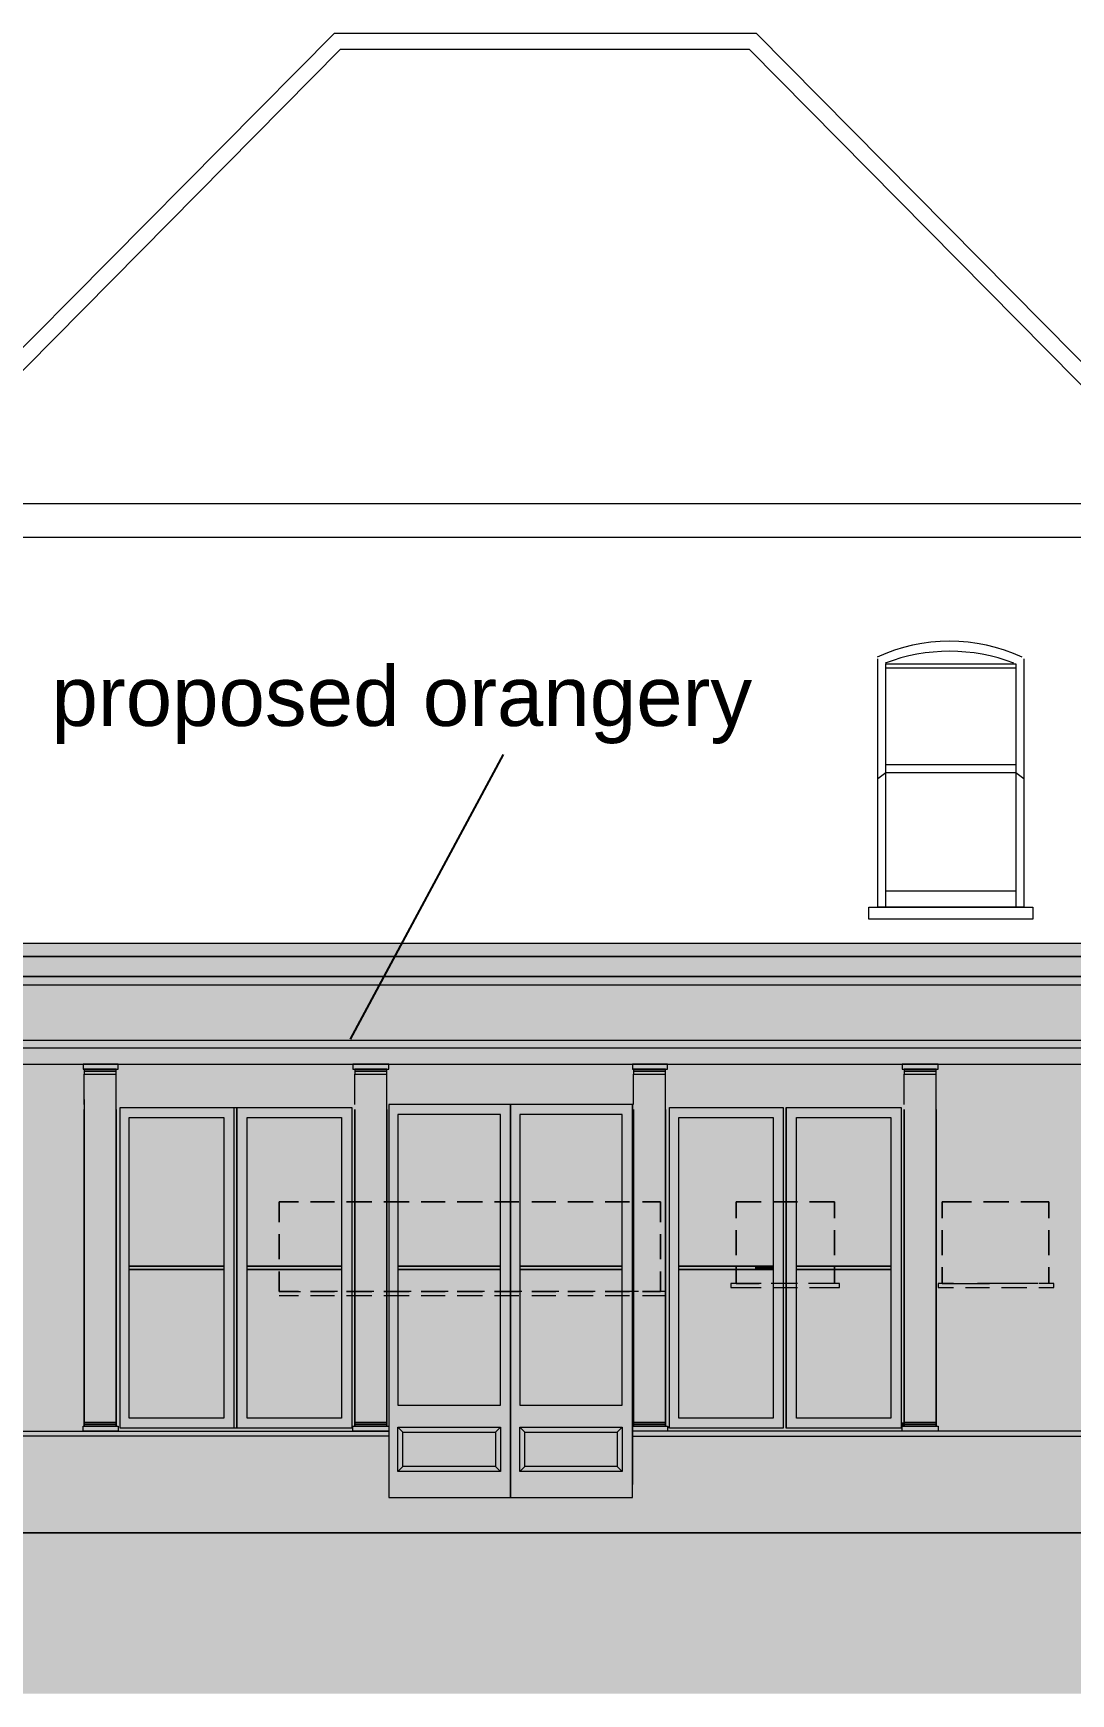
# Model space of a CAD drawing. Header units: millimetres. Extents: x -5841 to 140562, y 1006 to 102310.
# Drawn here: x 70730 to 77162, y 82132 to 92430 of the extents above; entities that cross this region are included whole.
import ezdxf

# ---------------------------------------------------------------- set-up
doc = ezdxf.new("R2010")
doc.units = ezdxf.units.MM
doc.header["$LTSCALE"] = 10
doc.layers.add('PDF17_0', color=7, linetype='Continuous')
doc.layers.add('PDF17_Text', color=7, linetype='Continuous')
doc.layers.add('PDF17_KD - WALL - LOADBEARING', color=7, linetype='Continuous', true_color=0x939598)
doc.styles.add('PDF ArialMT', font='arial.ttf')

msp = doc.modelspace()

# ---------------------------------------------------------------- linework, layer by layer
at = {"layer": 'PDF17_0', "lineweight": 0}
for p, q in [((69703.82503, 89511.01618), (72597.90022, 92430.04029)), ((72597.90022, 92430.04029), (75211.3, 92430.04029)), ((75211.3, 92430.04029), (78099.13795, 89511.01618)), ((69847.28135, 89511.01618), (72635.3236, 92330.24459)), ((72635.3236, 92330.24459), (75167.63939, 92330.24459)), ((75167.63939, 92330.24459), (77955.68164, 89511.01618)), ((78099.13795, 89511.01618), (69703.82503, 89511.01618)), ((69703.82503, 89305.18756), (78099.13795, 89305.18756)), ((69610.26657, 86579.51761), (77768.56471, 86579.51761))]:
    msp.add_line(p, q, dxfattribs=at)
for points in [[(76870.40345, 88550.48261), (76870.40345, 87009.88655), (75966.00495, 87009.88655), (75966.00495, 88550.48261)], [(76015.9028, 87009.88655), (76015.9028, 88519.29645), (76820.5056, 88519.29645), (76820.5056, 87009.88655)], [(76015.9028, 88494.34753), (76820.5056, 88494.34753)], [(75966.00495, 87808.25212), (76015.9028, 87845.6755), (76820.5056, 87845.6755), (76870.40345, 87808.25212)], [(76015.9028, 87895.57335), (76820.5056, 87895.57335)], [(76820.5056, 87109.68225), (76015.9028, 87109.68225)], [(77868.36041, 86704.26223), (69479.28472, 86704.26223), (77868.36041, 86704.26223), (77868.36041, 86785.34623), (69479.28472, 86785.34623), (69479.28472, 86704.26223), (69479.28472, 86785.34623)], [(69610.26657, 86529.61976), (77768.56471, 86529.61976)], [(69541.65703, 86036.87851), (77830.93702, 86036.87851)], [(71044.8297, 85787.38927), (71044.8297, 85974.5062)], [(71244.42109, 83791.47536), (71244.42109, 85974.5062)], [(72722.64484, 85787.38927), (72722.64484, 85974.5062)], [(72922.23623, 83791.47536), (72922.23623, 85974.5062)], [(74450.35782, 85787.38927), (74450.35782, 85974.5062)], [(74649.94921, 83791.47536), (74649.94921, 85974.5062)], [(76128.17296, 85787.38927), (76128.17296, 85974.5062)], [(76327.76435, 83791.47536), (76327.76435, 85974.5062)], [(71044.8297, 85818.57543), (71044.8297, 83791.47536), (71044.8297, 85756.20312)], [(64102.7916, 83729.10305), (64102.7916, 83130.32887), (86800.07519, 83130.32887), (86800.07519, 85700.06804), (85247.00468, 85700.06804)], [(71974.17712, 85768.67758), (71974.17712, 83779.00089)], [(71992.88881, 85768.67758), (71992.88881, 83779.00089)], [(75379.70524, 85768.67758), (75379.70524, 83779.00089)], [(75398.41693, 85768.67758), (75398.41693, 83779.00089)], [(72934.71069, 83729.10305), (67502.08249, 83729.10305), (69416.91241, 83729.10305)], [(67508.31972, 83760.2892), (72934.71069, 83760.2892)], [(73022.03192, 83754.05197), (72990.84577, 83785.23812)], [(73776.73687, 83754.05197), (73745.55072, 83785.23812)], [(74444.12059, 83729.10305), (80120.0008, 83729.10305), (80120.0008, 83760.2892), (74444.12059, 83760.2892)], [(73022.03192, 83541.98612), (72990.84577, 83510.79996)], [(73776.73687, 83541.98612), (73745.55072, 83510.79996)], [(87217.96967, 83130.32887), (89020.52943, 83130.32887), (62306.46907, 83130.32887)]]:
    msp.add_lwpolyline(points, dxfattribs=at)
at = {"layer": 'PDF17_0', "lineweight": 25}
msp.add_lwpolyline([(72697.69591, 86192.80929), (73645.75502, 87957.94566)], dxfattribs=at)
at = {"layer": 'PDF17_0', "lineweight": 0}
for points in [[(75909.86987, 86935.03978), (75909.86987, 87009.88655), (76926.53853, 87009.88655), (76926.53853, 86935.03978)], [(77830.93702, 86136.67421), (77830.93702, 86036.87851), (77830.93702, 86136.67421), (69541.65703, 86136.67421), (69541.65703, 86036.87851), (69541.65703, 86136.67421), (69510.47087, 86186.57206), (77862.12318, 86186.57206)], [(71038.59247, 86005.69236), (71256.89555, 86005.69236), (71256.89555, 86036.87851), (71038.59247, 86036.87851)], [(71038.59247, 86005.69236), (71256.89555, 86005.69236), (71256.89555, 86036.87851), (71038.59247, 86036.87851)], [(71038.59247, 86005.69236), (71256.89555, 86005.69236), (71256.89555, 86036.87851), (71038.59247, 86036.87851)], [(71038.59247, 86005.69236), (71256.89555, 86005.69236), (71256.89555, 86036.87851), (71038.59247, 86036.87851)], [(71044.8297, 85993.2179), (71244.42109, 85993.2179), (71244.42109, 86005.69236), (71044.8297, 86005.69236)], [(71044.8297, 85993.2179), (71244.42109, 85993.2179), (71244.42109, 86005.69236), (71044.8297, 86005.69236)], [(71044.8297, 85993.2179), (71244.42109, 85993.2179), (71244.42109, 86005.69236), (71044.8297, 86005.69236)], [(71044.8297, 85993.2179), (71244.42109, 85993.2179), (71244.42109, 86005.69236), (71044.8297, 86005.69236)], [(71044.8297, 85974.5062), (71244.42109, 85974.5062), (71244.42109, 85993.2179), (71044.8297, 85993.2179)], [(71044.8297, 85974.5062), (71244.42109, 85974.5062), (71244.42109, 85993.2179), (71044.8297, 85993.2179)], [(71044.8297, 85974.5062), (71244.42109, 85974.5062), (71244.42109, 85993.2179), (71044.8297, 85993.2179)], [(71044.8297, 85974.5062), (71244.42109, 85974.5062), (71244.42109, 85993.2179), (71044.8297, 85993.2179)], [(72710.17037, 86005.69236), (72934.71069, 86005.69236), (72934.71069, 86036.87851), (72710.17037, 86036.87851)], [(72710.17037, 86005.69236), (72934.71069, 86005.69236), (72934.71069, 86036.87851), (72710.17037, 86036.87851)], [(72710.17037, 86005.69236), (72934.71069, 86005.69236), (72934.71069, 86036.87851), (72710.17037, 86036.87851)], [(72710.17037, 86005.69236), (72934.71069, 86005.69236), (72934.71069, 86036.87851), (72710.17037, 86036.87851)], [(72722.64484, 85993.2179), (72922.23623, 85993.2179), (72922.23623, 86005.69236), (72722.64484, 86005.69236)], [(72722.64484, 85993.2179), (72922.23623, 85993.2179), (72922.23623, 86005.69236), (72722.64484, 86005.69236)], [(72722.64484, 85993.2179), (72922.23623, 85993.2179), (72922.23623, 86005.69236), (72722.64484, 86005.69236)], [(72722.64484, 85993.2179), (72922.23623, 85993.2179), (72922.23623, 86005.69236), (72722.64484, 86005.69236)], [(72722.64484, 85974.5062), (72922.23623, 85974.5062), (72922.23623, 85993.2179), (72722.64484, 85993.2179)], [(72722.64484, 85974.5062), (72922.23623, 85974.5062), (72922.23623, 85993.2179), (72722.64484, 85993.2179)], [(72722.64484, 85974.5062), (72922.23623, 85974.5062), (72922.23623, 85993.2179), (72722.64484, 85993.2179)], [(72722.64484, 85974.5062), (72922.23623, 85974.5062), (72922.23623, 85993.2179), (72722.64484, 85993.2179)], [(74444.12059, 86005.69236), (74662.42367, 86005.69236), (74662.42367, 86036.87851), (74444.12059, 86036.87851)], [(74444.12059, 86005.69236), (74662.42367, 86005.69236), (74662.42367, 86036.87851), (74444.12059, 86036.87851)], [(74444.12059, 86005.69236), (74662.42367, 86005.69236), (74662.42367, 86036.87851), (74444.12059, 86036.87851)], [(74444.12059, 86005.69236), (74662.42367, 86005.69236), (74662.42367, 86036.87851), (74444.12059, 86036.87851)], [(74450.35782, 85993.2179), (74649.94921, 85993.2179), (74649.94921, 86005.69236), (74450.35782, 86005.69236)], [(74450.35782, 85993.2179), (74649.94921, 85993.2179), (74649.94921, 86005.69236), (74450.35782, 86005.69236)], [(74450.35782, 85993.2179), (74649.94921, 85993.2179), (74649.94921, 86005.69236), (74450.35782, 86005.69236)], [(74450.35782, 85993.2179), (74649.94921, 85993.2179), (74649.94921, 86005.69236), (74450.35782, 86005.69236)], [(74450.35782, 85974.5062), (74649.94921, 85974.5062), (74649.94921, 85993.2179), (74450.35782, 85993.2179)], [(74450.35782, 85974.5062), (74649.94921, 85974.5062), (74649.94921, 85993.2179), (74450.35782, 85993.2179)], [(74450.35782, 85974.5062), (74649.94921, 85974.5062), (74649.94921, 85993.2179), (74450.35782, 85993.2179)], [(74450.35782, 85974.5062), (74649.94921, 85974.5062), (74649.94921, 85993.2179), (74450.35782, 85993.2179)], [(76115.6985, 86005.69236), (76340.23881, 86005.69236), (76340.23881, 86036.87851), (76115.6985, 86036.87851)], [(76115.6985, 86005.69236), (76340.23881, 86005.69236), (76340.23881, 86036.87851), (76115.6985, 86036.87851)], [(76115.6985, 86005.69236), (76340.23881, 86005.69236), (76340.23881, 86036.87851), (76115.6985, 86036.87851)], [(76115.6985, 86005.69236), (76340.23881, 86005.69236), (76340.23881, 86036.87851), (76115.6985, 86036.87851)], [(76128.17296, 85993.2179), (76327.76435, 85993.2179), (76327.76435, 86005.69236), (76128.17296, 86005.69236)], [(76128.17296, 85993.2179), (76327.76435, 85993.2179), (76327.76435, 86005.69236), (76128.17296, 86005.69236)], [(76128.17296, 85993.2179), (76327.76435, 85993.2179), (76327.76435, 86005.69236), (76128.17296, 86005.69236)], [(76128.17296, 85993.2179), (76327.76435, 85993.2179), (76327.76435, 86005.69236), (76128.17296, 86005.69236)], [(76128.17296, 85974.5062), (76327.76435, 85974.5062), (76327.76435, 85993.2179), (76128.17296, 85993.2179)], [(76128.17296, 85974.5062), (76327.76435, 85974.5062), (76327.76435, 85993.2179), (76128.17296, 85993.2179)], [(76128.17296, 85974.5062), (76327.76435, 85974.5062), (76327.76435, 85993.2179), (76128.17296, 85993.2179)], [(76128.17296, 85974.5062), (76327.76435, 85974.5062), (76327.76435, 85993.2179), (76128.17296, 85993.2179)], [(73689.41564, 85787.38927), (72934.71069, 85787.38927), (72934.71069, 83348.63196), (73689.41564, 83348.63196)], [(73689.41564, 85787.38927), (72934.71069, 85787.38927), (72934.71069, 83348.63196), (73689.41564, 83348.63196)], [(73689.41564, 83429.71596), (73689.41564, 85787.38927)], [(74444.12059, 85787.38927), (73689.41564, 85787.38927), (73689.41564, 83348.63196), (74444.12059, 83348.63196)], [(74444.12059, 85787.38927), (73689.41564, 85787.38927), (73689.41564, 83348.63196), (74444.12059, 83348.63196)], [(74444.12059, 83429.71596), (74444.12059, 85787.38927)], [(71044.8297, 85756.20312), (71044.8297, 83791.47536)], [(71244.42109, 85756.20312), (71244.42109, 83791.47536)], [(71269.37001, 85768.67758), (72703.93314, 85768.67758), (72703.93314, 83779.00089), (71269.37001, 83779.00089)], [(71269.37001, 85768.67758), (71974.17712, 85768.67758), (71974.17712, 83779.00089), (71269.37001, 83779.00089)], [(71325.50509, 85706.30527), (71911.80481, 85706.30527), (71911.80481, 83841.3732), (71325.50509, 83841.3732)], [(71992.88881, 85768.67758), (72703.93314, 85768.67758), (72703.93314, 83779.00089), (71992.88881, 83779.00089)], [(72055.26112, 85706.30527), (72641.56083, 85706.30527), (72641.56083, 83841.3732), (72055.26112, 83841.3732)], [(72722.64484, 85756.20312), (72722.64484, 83791.47536)], [(72922.23623, 85756.20312), (72922.23623, 83791.47536)], [(72922.23623, 85756.20312), (72922.23623, 83791.47536)], [(73627.04333, 85725.01696), (72990.84577, 85725.01696), (72990.84577, 83922.45721), (73627.04333, 83922.45721)], [(73627.04333, 85725.01696), (72990.84577, 85725.01696), (72990.84577, 83922.45721), (73627.04333, 83922.45721)], [(74381.74828, 85725.01696), (73745.55072, 85725.01696), (73745.55072, 83922.45721), (74381.74828, 83922.45721)], [(74381.74828, 85725.01696), (73745.55072, 85725.01696), (73745.55072, 83922.45721), (74381.74828, 83922.45721)], [(74450.35782, 85756.20312), (74450.35782, 83791.47536)], [(74450.35782, 85756.20312), (74450.35782, 83791.47536)], [(74649.94921, 85756.20312), (74649.94921, 83791.47536)], [(74674.89814, 85768.67758), (75379.70524, 85768.67758), (75379.70524, 83779.00089), (74674.89814, 83779.00089)], [(74731.03322, 85706.30527), (75317.33293, 85706.30527), (75317.33293, 83841.3732), (74731.03322, 83841.3732)], [(75398.41693, 85768.67758), (76109.46127, 85768.67758), (76109.46127, 83779.00089), (75398.41693, 83779.00089)], [(75460.78924, 85706.30527), (76047.08896, 85706.30527), (76047.08896, 83841.3732), (75460.78924, 83841.3732)], [(76128.17296, 85756.20312), (76128.17296, 83791.47536)], [(76128.17296, 85756.20312), (76128.17296, 83791.47536)], [(76327.76435, 85756.20312), (76327.76435, 83791.47536)], [(71911.80481, 84783.19508), (71325.50509, 84783.19508)], [(71911.80481, 84764.48339), (71325.50509, 84764.48339)], [(72641.56083, 84783.19508), (72055.26112, 84783.19508)], [(72641.56083, 84764.48339), (72055.26112, 84764.48339)], [(73627.04333, 84783.19508), (72990.84577, 84783.19508)], [(73627.04333, 84764.48339), (72990.84577, 84764.48339)], [(74381.74828, 84783.19508), (73745.55072, 84783.19508)], [(74381.74828, 84764.48339), (73745.55072, 84764.48339)], [(75317.33293, 84783.19508), (74731.03322, 84783.19508)], [(75317.33293, 84764.48339), (74731.03322, 84764.48339)], [(76047.08896, 84783.19508), (75460.78924, 84783.19508)], [(76047.08896, 84764.48339), (75460.78924, 84764.48339)], [(71038.59247, 83791.47536), (71256.89555, 83791.47536), (71256.89555, 83760.2892), (71038.59247, 83760.2892)], [(71044.8297, 83816.42428), (71244.42109, 83816.42428), (71244.42109, 83803.94982), (71044.8297, 83803.94982)], [(71044.8297, 83816.42428), (71244.42109, 83816.42428), (71244.42109, 83803.94982), (71044.8297, 83803.94982)], [(71044.8297, 83803.94982), (71244.42109, 83803.94982), (71244.42109, 83791.47536), (71044.8297, 83791.47536)], [(71044.8297, 83803.94982), (71244.42109, 83803.94982), (71244.42109, 83791.47536), (71044.8297, 83791.47536)], [(72710.17037, 83791.47536), (72934.71069, 83791.47536), (72934.71069, 83760.2892), (72710.17037, 83760.2892)], [(72722.64484, 83816.42428), (72922.23623, 83816.42428), (72922.23623, 83803.94982), (72722.64484, 83803.94982)], [(72722.64484, 83816.42428), (72922.23623, 83816.42428), (72922.23623, 83803.94982), (72722.64484, 83803.94982)], [(72722.64484, 83803.94982), (72922.23623, 83803.94982), (72922.23623, 83791.47536), (72722.64484, 83791.47536)], [(72722.64484, 83803.94982), (72922.23623, 83803.94982), (72922.23623, 83791.47536), (72722.64484, 83791.47536)], [(72990.84577, 83785.23812), (73627.04333, 83785.23812), (73627.04333, 83510.79996), (72990.84577, 83510.79996)], [(72990.84577, 83785.23812), (73627.04333, 83785.23812), (73627.04333, 83510.79996), (72990.84577, 83510.79996)], [(73022.03192, 83754.05197), (73595.85717, 83754.05197), (73595.85717, 83541.98612), (73022.03192, 83541.98612)], [(73022.03192, 83754.05197), (73595.85717, 83754.05197), (73595.85717, 83541.98612), (73022.03192, 83541.98612)], [(73627.04333, 83785.23812), (73595.85717, 83754.05197)], [(73745.55072, 83785.23812), (74381.74828, 83785.23812), (74381.74828, 83510.79996), (73745.55072, 83510.79996)], [(73745.55072, 83785.23812), (74381.74828, 83785.23812), (74381.74828, 83510.79996), (73745.55072, 83510.79996)], [(73776.73687, 83754.05197), (74350.56213, 83754.05197), (74350.56213, 83541.98612), (73776.73687, 83541.98612)], [(73776.73687, 83754.05197), (74350.56213, 83754.05197), (74350.56213, 83541.98612), (73776.73687, 83541.98612)], [(74381.74828, 83785.23812), (74350.56213, 83754.05197)], [(74444.12059, 83791.47536), (74662.42367, 83791.47536), (74662.42367, 83760.2892), (74444.12059, 83760.2892)], [(74450.35782, 83816.42428), (74649.94921, 83816.42428), (74649.94921, 83803.94982), (74450.35782, 83803.94982)], [(74450.35782, 83816.42428), (74649.94921, 83816.42428), (74649.94921, 83803.94982), (74450.35782, 83803.94982)], [(74450.35782, 83803.94982), (74649.94921, 83803.94982), (74649.94921, 83791.47536), (74450.35782, 83791.47536)], [(74450.35782, 83803.94982), (74649.94921, 83803.94982), (74649.94921, 83791.47536), (74450.35782, 83791.47536)], [(76115.6985, 83791.47536), (76340.23881, 83791.47536), (76340.23881, 83760.2892), (76115.6985, 83760.2892)], [(76128.17296, 83816.42428), (76327.76435, 83816.42428), (76327.76435, 83803.94982), (76128.17296, 83803.94982)], [(76128.17296, 83816.42428), (76327.76435, 83816.42428), (76327.76435, 83803.94982), (76128.17296, 83803.94982)], [(76128.17296, 83803.94982), (76327.76435, 83803.94982), (76327.76435, 83791.47536), (76128.17296, 83791.47536)], [(76128.17296, 83803.94982), (76327.76435, 83803.94982), (76327.76435, 83791.47536), (76128.17296, 83791.47536)], [(73627.04333, 83510.79996), (73595.85717, 83541.98612)], [(74381.74828, 83510.79996), (74350.56213, 83541.98612)]]:
    msp.add_lwpolyline(points, close=True, dxfattribs=at)
at = {"layer": 'PDF17_0', "color": 0, "lineweight": 0, "true_color": 0xededee}
msp.add_lwpolyline([(77768.56471, 86579.51761), (69610.26657, 86579.51761), (77768.56471, 86579.51761)], dxfattribs=at)
at = {"layer": 'PDF17_0', "color": 0, "lineweight": 0, "true_color": 0x939598}
for points in [[(72722.64484, 85419.39265), (72722.64484, 85600.27234)], [(74450.35782, 85419.39265), (74450.35782, 85600.27234)], [(72373.3599, 85182.37787), (72254.85251, 85182.37787), (72254.85251, 85057.63325), (72254.85251, 85182.37787), (72373.3599, 85182.37787), (72254.85251, 85182.37787)], [(72448.20667, 85182.37787), (72597.90022, 85182.37787)], [(72672.74699, 85182.37787), (72828.67776, 85182.37787)], [(72903.52453, 85182.37787), (73059.45531, 85182.37787)], [(73134.30208, 85182.37787), (73283.99562, 85182.37787)], [(73358.8424, 85182.37787), (73514.77317, 85182.37787)], [(73589.61994, 85182.37787), (73739.31349, 85182.37787)], [(73820.39749, 85182.37787), (73970.09103, 85182.37787)], [(74044.93781, 85182.37787), (74200.86858, 85182.37787)], [(74275.71535, 85182.37787), (74425.4089, 85182.37787)], [(74506.4929, 85182.37787), (74618.76306, 85182.37787), (74618.76306, 85057.63325)], [(74618.76306, 84982.78648), (74618.76306, 84826.8557)], [(72373.3599, 84627.26431), (72254.85251, 84627.26431), (72254.85251, 84752.00893), (72254.85251, 84627.26431), (72373.3599, 84627.26431), (72254.85251, 84627.26431), (72385.83436, 84627.26431)], [(74618.76306, 84752.00893), (74618.76306, 84627.26431), (74506.4929, 84627.26431)], [(75086.55538, 84677.16216), (75086.55538, 84776.95785), (75086.55538, 84677.16216), (75230.0117, 84677.16216)], [(76365.18774, 84677.16216), (76365.18774, 84776.95785), (76365.18774, 84677.16216), (76508.64405, 84677.16216), (76658.33759, 84677.16216)], [(75242.48616, 84677.16216), (75055.36923, 84677.16216), (75055.36923, 84652.21323), (75242.48616, 84652.21323)], [(75460.78924, 84677.16216), (75304.85847, 84677.16216)], [(75467.02647, 84677.16216), (75317.33293, 84677.16216)], [(75317.33293, 84652.21323), (75467.02647, 84652.21323)], [(75679.09233, 84677.16216), (75535.63601, 84677.16216)], [(75541.87325, 84652.21323), (75728.99018, 84652.21323), (75728.99018, 84677.16216), (75541.87325, 84677.16216)], [(76433.79728, 84677.16216), (76340.23881, 84677.16216), (76340.23881, 84652.21323), (76433.79728, 84652.21323)], [(76508.64405, 84652.21323), (76658.33759, 84652.21323)], [(76739.4216, 84677.16216), (76583.49082, 84677.16216)], [(76889.11514, 84677.16216), (76733.18437, 84677.16216)], [(76733.18437, 84652.21323), (76889.11514, 84652.21323)], [(76957.72468, 84677.16216), (76814.26837, 84677.16216)], [(76963.96191, 84652.21323), (77057.52038, 84652.21323), (77057.52038, 84677.16216), (76963.96191, 84677.16216)], [(72254.85251, 84602.31539), (72373.3599, 84602.31539)], [(72597.90022, 84627.26431), (72448.20667, 84627.26431)], [(72448.20667, 84602.31539), (72597.90022, 84602.31539)], [(72616.61191, 84627.26431), (72460.68113, 84627.26431)], [(72828.67776, 84627.26431), (72672.74699, 84627.26431)], [(72672.74699, 84602.31539), (72828.67776, 84602.31539)], [(72841.15222, 84627.26431), (72691.45868, 84627.26431)], [(73059.45531, 84627.26431), (72903.52453, 84627.26431)], [(72903.52453, 84602.31539), (73059.45531, 84602.31539)], [(73071.92977, 84627.26431), (72915.999, 84627.26431)], [(73283.99562, 84627.26431), (73134.30208, 84627.26431)], [(73134.30208, 84602.31539), (73283.99562, 84602.31539)], [(73302.70732, 84627.26431), (73146.77654, 84627.26431)], [(73514.77317, 84627.26431), (73358.8424, 84627.26431)], [(73358.8424, 84602.31539), (73514.77317, 84602.31539)], [(73527.24763, 84627.26431), (73377.55409, 84627.26431)], [(73739.31349, 84627.26431), (73589.61994, 84627.26431)], [(73589.61994, 84602.31539), (73739.31349, 84602.31539)], [(73758.02518, 84627.26431), (73602.09441, 84627.26431)], [(73970.09103, 84627.26431), (73820.39749, 84627.26431)], [(73820.39749, 84602.31539), (73970.09103, 84602.31539)], [(73988.80273, 84627.26431), (73832.87195, 84627.26431)], [(74200.86858, 84627.26431), (74044.93781, 84627.26431)], [(74044.93781, 84602.31539), (74200.86858, 84602.31539)], [(74213.34304, 84627.26431), (74063.6495, 84627.26431)], [(74481.54398, 84627.26431), (74425.4089, 84627.26431), (74275.71535, 84627.26431)], [(74275.71535, 84602.31539), (74425.4089, 84602.31539)], [(74444.12059, 84627.26431), (74288.18982, 84627.26431)], [(74506.4929, 84602.31539), (74618.76306, 84602.31539), (74649.94921, 84602.31539), (74649.94921, 84627.26431), (74518.96736, 84627.26431)]]:
    msp.add_lwpolyline(points, dxfattribs=at)
for points in [[(72448.20667, 85182.37787), (72597.90022, 85182.37787)], [(72672.74699, 85182.37787), (72828.67776, 85182.37787)], [(72903.52453, 85182.37787), (73059.45531, 85182.37787)], [(73134.30208, 85182.37787), (73283.99562, 85182.37787)], [(73358.8424, 85182.37787), (73514.77317, 85182.37787)], [(73589.61994, 85182.37787), (73739.31349, 85182.37787)], [(73820.39749, 85182.37787), (73970.09103, 85182.37787)], [(74044.93781, 85182.37787), (74200.86858, 85182.37787)], [(74275.71535, 85182.37787), (74425.4089, 85182.37787)], [(74506.4929, 85182.37787), (74618.76306, 85182.37787), (74618.76306, 85057.63325), (74618.76306, 85182.37787)], [(75086.55538, 85182.37787), (75242.48616, 85182.37787), (75086.55538, 85182.37787), (75086.55538, 85082.58217)], [(75467.02647, 85182.37787), (75317.33293, 85182.37787)], [(75697.80402, 85082.58217), (75697.80402, 85182.37787), (75541.87325, 85182.37787), (75697.80402, 85182.37787)], [(76365.18774, 85182.37787), (76546.06744, 85182.37787), (76365.18774, 85182.37787), (76365.18774, 85082.58217)], [(76776.84498, 85182.37787), (76620.91421, 85182.37787)], [(77026.33422, 85082.58217), (77026.33422, 85182.37787), (76851.69175, 85182.37787), (77026.33422, 85182.37787)], [(72254.85251, 84982.78648), (72254.85251, 84826.8557)], [(74618.76306, 84826.8557), (74618.76306, 84982.78648)], [(75086.55538, 85007.7354), (75086.55538, 84851.80463)], [(75697.80402, 84851.80463), (75697.80402, 85007.7354)], [(76365.18774, 85007.7354), (76365.18774, 84851.80463)], [(77026.33422, 84851.80463), (77026.33422, 85007.7354)], [(74506.4929, 84627.26431), (74618.76306, 84627.26431), (74618.76306, 84752.00893), (74618.76306, 84627.26431)], [(75697.80402, 84677.16216), (75697.80402, 84776.95785)], [(77026.33422, 84677.16216), (77026.33422, 84776.95785)], [(72448.20667, 84627.26431), (72597.90022, 84627.26431)], [(72672.74699, 84627.26431), (72828.67776, 84627.26431)], [(72903.52453, 84627.26431), (73059.45531, 84627.26431)], [(73134.30208, 84627.26431), (73283.99562, 84627.26431)], [(73358.8424, 84627.26431), (73514.77317, 84627.26431)], [(73589.61994, 84627.26431), (73739.31349, 84627.26431)], [(73820.39749, 84627.26431), (73970.09103, 84627.26431)], [(74044.93781, 84627.26431), (74200.86858, 84627.26431)], [(74275.71535, 84627.26431), (74425.4089, 84627.26431)]]:
    msp.add_lwpolyline(points, close=True, dxfattribs=at)
at = {"layer": 'PDF17_0', "lineweight": 0}
for centre, radius, start, end in [((76410.13641, 87596.22465), 1063.44757, 64.989616214, 115.010383786), ((76410.13641, 87477.7168), 1119.58311, 69.125978907, 110.874021093)]:
    msp.add_arc(centre, radius, start, end, dxfattribs=at)
at = {"layer": 'PDF17_0', "color": 0, "true_color": 0xededee, "transparency": 33554559}
for points in [[(77868.36041, 86785.34623), (69479.28472, 86785.34623), (77868.36041, 86704.26223)], [(69479.28472, 86785.34623), (77868.36041, 86704.26223), (69479.28472, 86704.26223)], [(77868.36041, 86704.26223), (69479.28472, 86704.26223), (77824.69979, 86660.60161)], [(69479.28472, 86704.26223), (77824.69979, 86660.60161), (69547.89426, 86660.60161)], [(77824.69979, 86660.60161), (69547.89426, 86660.60161), (77818.46256, 86648.12715)], [(69547.89426, 86660.60161), (77818.46256, 86648.12715), (69554.13149, 86648.12715)], [(77818.46256, 86648.12715), (69554.13149, 86648.12715), (77787.2764, 86616.941)], [(69554.13149, 86648.12715), (77787.2764, 86616.941), (69579.08041, 86616.941)], [(77787.2764, 86616.941), (69579.08041, 86616.941), (77768.56471, 86579.51761)], [(69579.08041, 86616.941), (77768.56471, 86579.51761), (69610.26657, 86579.51761)], [(69610.26657, 86579.51761), (77768.56471, 86579.51761), (77768.56471, 86579.51761)], [(77768.56471, 86579.51761), (69610.26657, 86579.51761), (77768.56471, 86186.57206)], [(69610.26657, 86579.51761), (77768.56471, 86186.57206), (69610.26657, 86186.57206)], [(77862.12318, 86186.57206), (69510.47087, 86186.57206), (77830.93702, 86136.67421)], [(69510.47087, 86186.57206), (77830.93702, 86136.67421), (69541.65703, 86136.67421)], [(77830.93702, 86136.67421), (69541.65703, 86136.67421), (77830.93702, 86036.87851)], [(69541.65703, 86136.67421), (77830.93702, 86036.87851), (69541.65703, 86036.87851)], [(71044.8297, 86005.69236), (69809.85796, 86005.69236), (71044.8297, 83791.47536)], [(69809.85796, 86005.69236), (71044.8297, 83791.47536), (69809.85796, 83791.47536)], [(71038.59247, 86036.87851), (69816.09519, 86036.87851), (71038.59247, 86005.69236)], [(69816.09519, 86036.87851), (71038.59247, 86005.69236), (69816.09519, 86005.69236)], [(77568.97332, 86005.69236), (76327.76435, 86005.69236), (77568.97332, 83791.47536)], [(76327.76435, 86005.69236), (77568.97332, 83791.47536), (76327.76435, 83791.47536)], [(77556.49886, 86036.87851), (76340.23881, 86036.87851), (77556.49886, 86005.69236)], [(76340.23881, 86036.87851), (77556.49886, 86005.69236), (76340.23881, 86005.69236)], [(72934.71069, 83729.10305), (69610.26657, 83729.10305), (72934.71069, 83348.63196)], [(69610.26657, 83729.10305), (72934.71069, 83348.63196), (69610.26657, 83348.63196)], [(71038.59247, 83791.47536), (69816.09519, 83791.47536), (71038.59247, 83760.2892)], [(69816.09519, 83791.47536), (71038.59247, 83760.2892), (69816.09519, 83760.2892)], [(77768.56471, 83729.10305), (74444.12059, 83729.10305), (77768.56471, 83348.63196)], [(74444.12059, 83729.10305), (77768.56471, 83348.63196), (74444.12059, 83348.63196)], [(77556.49886, 83791.47536), (76340.23881, 83791.47536), (77556.49886, 83760.2892)], [(76340.23881, 83791.47536), (77556.49886, 83760.2892), (76340.23881, 83760.2892)], [(77768.56471, 83348.63196), (69610.26657, 83348.63196), (77768.56471, 83130.32887)], [(69610.26657, 83348.63196), (77768.56471, 83130.32887), (69610.26657, 83130.32887)]]:
    msp.add_solid(points, dxfattribs=at)
at = {"layer": 'PDF17_0', "color": 0, "true_color": 0xc0ab87, "transparency": 33554559}
for points in [[(71256.89555, 86036.87851), (71038.59247, 86036.87851), (71256.89555, 86005.69236)], [(71038.59247, 86036.87851), (71256.89555, 86005.69236), (71038.59247, 86005.69236)], [(71244.42109, 86005.69236), (71044.8297, 86005.69236), (71244.42109, 85999.45513)], [(71044.8297, 86005.69236), (71244.42109, 85999.45513), (71044.8297, 85999.45513)], [(71244.42109, 85999.45513), (71044.8297, 85999.45513), (71244.42109, 83791.47536)], [(71044.8297, 85999.45513), (71244.42109, 83791.47536), (71044.8297, 83791.47536)], [(72722.64484, 86005.69236), (71244.42109, 86005.69236), (72722.64484, 85993.2179)], [(71244.42109, 86005.69236), (72722.64484, 85993.2179), (71244.42109, 85993.2179)], [(72722.64484, 85993.2179), (71244.42109, 85993.2179), (72722.64484, 85974.5062)], [(71244.42109, 85993.2179), (72722.64484, 85974.5062), (71244.42109, 85974.5062)], [(72710.17037, 86036.87851), (71256.89555, 86036.87851), (72710.17037, 86005.69236)], [(71256.89555, 86036.87851), (72710.17037, 86005.69236), (71256.89555, 86005.69236)], [(72934.71069, 86036.87851), (72710.17037, 86036.87851), (72934.71069, 86005.69236)], [(72710.17037, 86036.87851), (72934.71069, 86005.69236), (72710.17037, 86005.69236)], [(72922.23623, 86005.69236), (72722.64484, 86005.69236), (72922.23623, 85999.45513)], [(72722.64484, 86005.69236), (72922.23623, 85999.45513), (72722.64484, 85999.45513)], [(72922.23623, 85999.45513), (72722.64484, 85999.45513), (72922.23623, 83791.47536)], [(72722.64484, 85999.45513), (72922.23623, 83791.47536), (72722.64484, 83791.47536)], [(74450.35782, 86005.69236), (72922.23623, 86005.69236), (74450.35782, 85993.2179)], [(72922.23623, 86005.69236), (74450.35782, 85993.2179), (72922.23623, 85993.2179)], [(74450.35782, 85993.2179), (72922.23623, 85993.2179), (74450.35782, 85974.5062)], [(72922.23623, 85993.2179), (74450.35782, 85974.5062), (72922.23623, 85974.5062)], [(74444.12059, 86036.87851), (72934.71069, 86036.87851), (74444.12059, 86005.69236)], [(72934.71069, 86036.87851), (74444.12059, 86005.69236), (72934.71069, 86005.69236)], [(74662.42367, 86036.87851), (74444.12059, 86036.87851), (74662.42367, 86005.69236)], [(74444.12059, 86036.87851), (74662.42367, 86005.69236), (74444.12059, 86005.69236)], [(74649.94921, 86005.69236), (74450.35782, 86005.69236), (74649.94921, 85999.45513)], [(74450.35782, 86005.69236), (74649.94921, 85999.45513), (74450.35782, 85999.45513)], [(74649.94921, 85999.45513), (74450.35782, 85999.45513), (74649.94921, 83791.47536)], [(74450.35782, 85999.45513), (74649.94921, 83791.47536), (74450.35782, 83791.47536)], [(76128.17296, 86005.69236), (74649.94921, 86005.69236), (76128.17296, 85993.2179)], [(74649.94921, 86005.69236), (76128.17296, 85993.2179), (74649.94921, 85993.2179)], [(76128.17296, 85993.2179), (74649.94921, 85993.2179), (76128.17296, 85974.5062)], [(74649.94921, 85993.2179), (76128.17296, 85974.5062), (74649.94921, 85974.5062)], [(76115.6985, 86036.87851), (74662.42367, 86036.87851), (76115.6985, 86005.69236)], [(74662.42367, 86036.87851), (76115.6985, 86005.69236), (74662.42367, 86005.69236)], [(76340.23881, 86036.87851), (76115.6985, 86036.87851), (76340.23881, 86005.69236)], [(76115.6985, 86036.87851), (76340.23881, 86005.69236), (76115.6985, 86005.69236)], [(76327.76435, 86005.69236), (76128.17296, 86005.69236), (76327.76435, 85999.45513)], [(76128.17296, 86005.69236), (76327.76435, 85999.45513), (76128.17296, 85999.45513)], [(76327.76435, 85999.45513), (76128.17296, 85999.45513), (76327.76435, 83791.47536)], [(76128.17296, 85999.45513), (76327.76435, 83791.47536), (76128.17296, 83791.47536)], [(72922.23623, 85974.5062), (71244.42109, 85974.5062), (72922.23623, 85768.67758)], [(71244.42109, 85974.5062), (72922.23623, 85768.67758), (71244.42109, 85768.67758)], [(74649.94921, 85974.5062), (72922.23623, 85974.5062), (74649.94921, 85787.38927)], [(72922.23623, 85974.5062), (74649.94921, 85787.38927), (72922.23623, 85787.38927)], [(76327.76435, 85974.5062), (74649.94921, 85974.5062), (76327.76435, 85768.67758)], [(74649.94921, 85974.5062), (76327.76435, 85768.67758), (74649.94921, 85768.67758)], [(72710.17037, 85787.38927), (71256.89555, 85787.38927), (72710.17037, 85756.20312)], [(71256.89555, 85787.38927), (72710.17037, 85756.20312), (71256.89555, 85756.20312)], [(72934.71069, 85787.38927), (72922.23623, 85787.38927), (72934.71069, 85182.37787)], [(72922.23623, 85787.38927), (72934.71069, 85182.37787), (72922.23623, 85182.37787)], [(73689.41564, 85787.38927), (72934.71069, 85787.38927), (73689.41564, 85725.01696)], [(72934.71069, 85787.38927), (73689.41564, 85725.01696), (72934.71069, 85725.01696)], [(74444.12059, 85787.38927), (73689.41564, 85787.38927), (74444.12059, 85725.01696)], [(73689.41564, 85787.38927), (74444.12059, 85725.01696), (73689.41564, 85725.01696)], [(74649.94921, 85787.38927), (74444.12059, 85787.38927), (74649.94921, 85182.37787)], [(74444.12059, 85787.38927), (74649.94921, 85182.37787), (74444.12059, 85182.37787)], [(76115.6985, 85787.38927), (74662.42367, 85787.38927), (76115.6985, 85756.20312)], [(74662.42367, 85787.38927), (76115.6985, 85756.20312), (74662.42367, 85756.20312)], [(71269.37001, 85768.67758), (71244.42109, 85768.67758), (71269.37001, 83791.47536)], [(71244.42109, 85768.67758), (71269.37001, 83791.47536), (71244.42109, 83791.47536)], [(72722.64484, 85756.20312), (71244.42109, 85756.20312), (72722.64484, 85706.30527)], [(71244.42109, 85756.20312), (72722.64484, 85706.30527), (71244.42109, 85706.30527)], [(71325.50509, 85706.30527), (71244.42109, 85706.30527), (71325.50509, 83841.3732)], [(71244.42109, 85706.30527), (71325.50509, 83841.3732), (71244.42109, 83841.3732)], [(72055.26112, 85706.30527), (71911.80481, 85706.30527), (72055.26112, 83841.3732)], [(71911.80481, 85706.30527), (72055.26112, 83841.3732), (71911.80481, 83841.3732)], [(72722.64484, 85706.30527), (72641.56083, 85706.30527), (72722.64484, 83841.3732)], [(72641.56083, 85706.30527), (72722.64484, 83841.3732), (72641.56083, 83841.3732)], [(72922.23623, 85768.67758), (72703.93314, 85768.67758), (72922.23623, 85182.37787)], [(72703.93314, 85768.67758), (72922.23623, 85182.37787), (72703.93314, 85182.37787)], [(72990.84577, 85725.01696), (72934.71069, 85725.01696), (72990.84577, 83922.45721)], [(72934.71069, 85725.01696), (72990.84577, 83922.45721), (72934.71069, 83922.45721)], [(73689.41564, 85725.01696), (73627.04333, 85725.01696), (73689.41564, 83922.45721)], [(73627.04333, 85725.01696), (73689.41564, 83922.45721), (73627.04333, 83922.45721)], [(73745.55072, 85725.01696), (73689.41564, 85725.01696), (73745.55072, 83922.45721)], [(73689.41564, 85725.01696), (73745.55072, 83922.45721), (73689.41564, 83922.45721)], [(74444.12059, 85725.01696), (74381.74828, 85725.01696), (74444.12059, 83922.45721)], [(74381.74828, 85725.01696), (74444.12059, 83922.45721), (74381.74828, 83922.45721)], [(74674.89814, 85768.67758), (74649.94921, 85768.67758), (74674.89814, 83791.47536)], [(74649.94921, 85768.67758), (74674.89814, 83791.47536), (74649.94921, 83791.47536)], [(76128.17296, 85756.20312), (74649.94921, 85756.20312), (76128.17296, 85706.30527)], [(74649.94921, 85756.20312), (76128.17296, 85706.30527), (74649.94921, 85706.30527)], [(74731.03322, 85706.30527), (74649.94921, 85706.30527), (74731.03322, 83841.3732)], [(74649.94921, 85706.30527), (74731.03322, 83841.3732), (74649.94921, 83841.3732)], [(75460.78924, 85706.30527), (75317.33293, 85706.30527), (75460.78924, 83841.3732)], [(75317.33293, 85706.30527), (75460.78924, 83841.3732), (75317.33293, 83841.3732)], [(75398.41693, 85768.67758), (75379.70524, 85768.67758), (75398.41693, 85182.37787)], [(75379.70524, 85768.67758), (75398.41693, 85182.37787), (75379.70524, 85182.37787)], [(76128.17296, 85706.30527), (76047.08896, 85706.30527), (76128.17296, 83841.3732)], [(76047.08896, 85706.30527), (76128.17296, 83841.3732), (76047.08896, 83841.3732)], [(76327.76435, 85768.67758), (76109.46127, 85768.67758), (76327.76435, 83816.42428)], [(76109.46127, 85768.67758), (76327.76435, 83816.42428), (76109.46127, 83816.42428)], [(74649.94921, 85182.37787), (74618.76306, 85182.37787), (74649.94921, 84627.26431)], [(74618.76306, 85182.37787), (74649.94921, 84627.26431), (74618.76306, 84627.26431)], [(73458.63809, 84783.19508), (72990.84577, 84783.19508), (73458.63809, 84764.48339)], [(72990.84577, 84783.19508), (73458.63809, 84764.48339), (72990.84577, 84764.48339)], [(73627.04333, 84783.19508), (73458.63809, 84783.19508), (73627.04333, 84764.48339)], [(73458.63809, 84783.19508), (73627.04333, 84764.48339), (73458.63809, 84764.48339)], [(73926.43042, 84783.19508), (73745.55072, 84783.19508), (73926.43042, 84764.48339)], [(73745.55072, 84783.19508), (73926.43042, 84764.48339), (73745.55072, 84764.48339)], [(74381.74828, 84783.19508), (73926.43042, 84783.19508), (74381.74828, 84764.48339)], [(73926.43042, 84783.19508), (74381.74828, 84764.48339), (73926.43042, 84764.48339)], [(75205.06277, 84783.19508), (74731.03322, 84783.19508), (75205.06277, 84764.48339)], [(74731.03322, 84783.19508), (75205.06277, 84764.48339), (74731.03322, 84764.48339)], [(75317.33293, 84783.19508), (75205.06277, 84783.19508), (75317.33293, 84764.48339)], [(75205.06277, 84783.19508), (75317.33293, 84764.48339), (75205.06277, 84764.48339)], [(75866.20926, 84783.19508), (75460.78924, 84783.19508), (75866.20926, 84764.48339)], [(75460.78924, 84783.19508), (75866.20926, 84764.48339), (75460.78924, 84764.48339)], [(76047.08896, 84783.19508), (75866.20926, 84783.19508), (76047.08896, 84764.48339)], [(75866.20926, 84783.19508), (76047.08896, 84764.48339), (75866.20926, 84764.48339)], [(75398.41693, 84652.21323), (75379.70524, 84652.21323), (75398.41693, 83779.00089)], [(75379.70524, 84652.21323), (75398.41693, 83779.00089), (75379.70524, 83779.00089)], [(74649.94921, 84602.31539), (74450.35782, 84602.31539), (74649.94921, 83816.42428)], [(74450.35782, 84602.31539), (74649.94921, 83816.42428), (74450.35782, 83816.42428)], [(74649.94921, 84627.26431), (74649.94921, 84602.31539), (74649.94921, 84602.31539)], [(74649.94921, 84602.31539), (74649.94921, 84602.31539), (74649.94921, 84627.26431)], [(72722.64484, 83841.3732), (71244.42109, 83841.3732), (72722.64484, 83791.47536)], [(71244.42109, 83841.3732), (72722.64484, 83791.47536), (71244.42109, 83791.47536)], [(73689.41564, 83922.45721), (72934.71069, 83922.45721), (73689.41564, 83348.63196)], [(72934.71069, 83922.45721), (73689.41564, 83348.63196), (72934.71069, 83348.63196)], [(74444.12059, 83922.45721), (73689.41564, 83922.45721), (74444.12059, 83348.63196)], [(73689.41564, 83922.45721), (74444.12059, 83348.63196), (73689.41564, 83348.63196)], [(76128.17296, 83841.3732), (74649.94921, 83841.3732), (76128.17296, 83791.47536)], [(74649.94921, 83841.3732), (76128.17296, 83791.47536), (74649.94921, 83791.47536)], [(72934.71069, 83760.2892), (69610.26657, 83760.2892), (72934.71069, 83729.10305)], [(69610.26657, 83760.2892), (72934.71069, 83729.10305), (69610.26657, 83729.10305)], [(71256.89555, 83791.47536), (71038.59247, 83791.47536), (71256.89555, 83760.2892)], [(71038.59247, 83791.47536), (71256.89555, 83760.2892), (71038.59247, 83760.2892)], [(72710.17037, 83791.47536), (71256.89555, 83791.47536), (72710.17037, 83760.2892)], [(71256.89555, 83791.47536), (72710.17037, 83760.2892), (71256.89555, 83760.2892)], [(72934.71069, 83791.47536), (72710.17037, 83791.47536), (72934.71069, 83760.2892)], [(72710.17037, 83791.47536), (72934.71069, 83760.2892), (72710.17037, 83760.2892)], [(74662.42367, 83791.47536), (74444.12059, 83791.47536), (74662.42367, 83760.2892)], [(74444.12059, 83791.47536), (74662.42367, 83760.2892), (74444.12059, 83760.2892)], [(77799.75087, 83760.2892), (74444.12059, 83760.2892), (77799.75087, 83729.10305)], [(74444.12059, 83760.2892), (77799.75087, 83729.10305), (74444.12059, 83729.10305)], [(74674.89814, 83791.47536), (74662.42367, 83791.47536), (74674.89814, 83779.00089)], [(74662.42367, 83791.47536), (74674.89814, 83779.00089), (74662.42367, 83779.00089)], [(76115.6985, 83791.47536), (74662.42367, 83791.47536), (76115.6985, 83760.2892)], [(74662.42367, 83791.47536), (76115.6985, 83760.2892), (74662.42367, 83760.2892)], [(76115.6985, 83779.00089), (74662.42367, 83779.00089), (76115.6985, 83760.2892)], [(74662.42367, 83779.00089), (76115.6985, 83760.2892), (74662.42367, 83760.2892)], [(76128.17296, 83816.42428), (76109.46127, 83816.42428), (76128.17296, 83803.94982)], [(76109.46127, 83816.42428), (76128.17296, 83803.94982), (76109.46127, 83803.94982)], [(76128.17296, 83803.94982), (76109.46127, 83803.94982), (76128.17296, 83791.47536)], [(76109.46127, 83803.94982), (76128.17296, 83791.47536), (76109.46127, 83791.47536)], [(76115.6985, 83791.47536), (76109.46127, 83791.47536), (76115.6985, 83779.00089)], [(76109.46127, 83791.47536), (76115.6985, 83779.00089), (76109.46127, 83779.00089)], [(76340.23881, 83791.47536), (76115.6985, 83791.47536), (76340.23881, 83760.2892)], [(76115.6985, 83791.47536), (76340.23881, 83760.2892), (76115.6985, 83760.2892)]]:
    msp.add_solid(points, dxfattribs=at)
at = {"layer": 'PDF17_KD - WALL - LOADBEARING', "color": 0, "true_color": 0xafdcf8, "transparency": 33554559}
for points in [[(71911.80481, 85706.30527), (71325.50509, 85706.30527), (71911.80481, 84783.19508)], [(71325.50509, 85706.30527), (71911.80481, 84783.19508), (71325.50509, 84783.19508)], [(72641.56083, 85706.30527), (72055.26112, 85706.30527), (72641.56083, 84783.19508)], [(72055.26112, 85706.30527), (72641.56083, 84783.19508), (72055.26112, 84783.19508)], [(73627.04333, 85725.01696), (72990.84577, 85725.01696), (73627.04333, 84783.19508)], [(72990.84577, 85725.01696), (73627.04333, 84783.19508), (72990.84577, 84783.19508)], [(74381.74828, 85725.01696), (73745.55072, 85725.01696), (74381.74828, 84783.19508)], [(73745.55072, 85725.01696), (74381.74828, 84783.19508), (73745.55072, 84783.19508)], [(75317.33293, 85706.30527), (74731.03322, 85706.30527), (75317.33293, 84783.19508)], [(74731.03322, 85706.30527), (75317.33293, 84783.19508), (74731.03322, 84783.19508)], [(76047.08896, 85706.30527), (75460.78924, 85706.30527), (76047.08896, 84783.19508)], [(75460.78924, 85706.30527), (76047.08896, 84783.19508), (75460.78924, 84783.19508)], [(71911.80481, 84764.48339), (71325.50509, 84764.48339), (71911.80481, 83841.3732)], [(71325.50509, 84764.48339), (71911.80481, 83841.3732), (71325.50509, 83841.3732)], [(72641.56083, 84764.48339), (72055.26112, 84764.48339), (72641.56083, 83841.3732)], [(72055.26112, 84764.48339), (72641.56083, 83841.3732), (72055.26112, 83841.3732)], [(73627.04333, 84764.48339), (72990.84577, 84764.48339), (73627.04333, 83922.45721)], [(72990.84577, 84764.48339), (73627.04333, 83922.45721), (72990.84577, 83922.45721)], [(74381.74828, 84764.48339), (73745.55072, 84764.48339), (74381.74828, 83922.45721)], [(73745.55072, 84764.48339), (74381.74828, 83922.45721), (73745.55072, 83922.45721)], [(75317.33293, 84764.48339), (74731.03322, 84764.48339), (75317.33293, 83841.3732)], [(74731.03322, 84764.48339), (75317.33293, 83841.3732), (74731.03322, 83841.3732)], [(76047.08896, 84764.48339), (75460.78924, 84764.48339), (76047.08896, 83841.3732)], [(75460.78924, 84764.48339), (76047.08896, 83841.3732), (75460.78924, 83841.3732)]]:
    msp.add_solid(points, dxfattribs=at)
at = {"layer": 'PDF17_KD - WALL - LOADBEARING', "color": 0, "true_color": 0xf6faf4, "transparency": 33554559}
for points in [[(71911.80481, 84783.19508), (71325.50509, 84783.19508), (71911.80481, 84764.48339)], [(71325.50509, 84783.19508), (71911.80481, 84764.48339), (71325.50509, 84764.48339)], [(72641.56083, 84783.19508), (72055.26112, 84783.19508), (72641.56083, 84764.48339)], [(72055.26112, 84783.19508), (72641.56083, 84764.48339), (72055.26112, 84764.48339)]]:
    msp.add_solid(points, dxfattribs=at)
at = {"layer": 'PDF17_KD - WALL - LOADBEARING', "color": 0, "true_color": 0xafd9aa, "transparency": 33554559}
for points in [[(89020.52943, 83130.32887), (62306.46907, 83130.32887), (89020.52943, 82132.37191)], [(62306.46907, 83130.32887), (89020.52943, 82132.37191), (62306.46907, 82132.37191)]]:
    msp.add_solid(points, dxfattribs=at)

# ---------------------------------------------------------------- texts
at = {"layer": 'PDF17_Text', "insert": (70843.18249, 88263.54777), "char_height": 370.4035781, "attachment_point": 4, "style": 'PDF ArialMT'}
msp.add_mtext('proposed orangery', dxfattribs=at)

doc.saveas('drawing.dxf')
